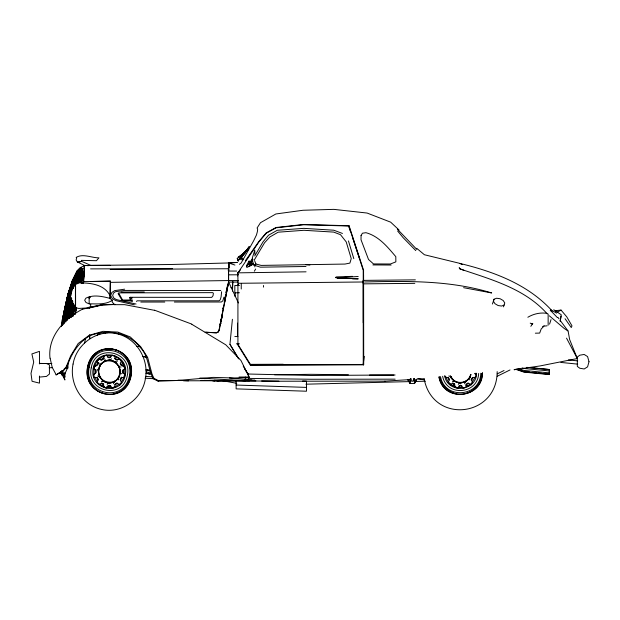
<?xml version="1.0" encoding="UTF-8"?>
<svg xmlns="http://www.w3.org/2000/svg" width="620" height="620" viewBox="0 0 620 620"><rect width="100%" height="100%" fill="white"/><g stroke="black" fill="none" stroke-linecap="round" stroke-linejoin="round"><path stroke-width="0.93" d="M75.562 295.655L75.562 306.954L75.562 306.404L75.09 309.225M75.562 304.8L75.562 284.347M89.187 298.685L89.156 297.104L90.381 297.205L89.156 297.522L89.156 303.482M89.691 338.528L89.691 334.661M99.618 334.661L99.618 332.723M237.506 344.402L250.441 365.304L363.607 364.831L363.568 270.266L349.06 225.75L303.591 224.471L275.985 227.509L266.12 232.957L258.827 241.537L245.381 260.726M363.638 364.8L363.568 275.001M39.556 363.94L39.455 351.362L31.884 353.935L33.712 362.103L31 373.411L32.062 381.285L39.463 383.129L39.463 376.038M232.5 291.113L232.709 281.604M118.42 334.428L118.436 332.576M250.441 365.304L250.457 364.358L283.231 364.25M110.081 298.414C102.385 296.383 93.302 294.314 85.885 298.173L84.669 300.258L85.994 302.49L90.83 304.606L90.218 307.807L101.92 305.071L114.328 304.513L112.112 301.87L112.538 300.336L110.081 298.414L110.344 281.418L83.452 281.589L82.964 283.456M110.058 298.817L110.36 280.852L90.691 281.526M49.988 358.182C47.562 336.358 64.534 318.417 82.677 309.078M93.411 376.208L93.45 374.666L95.906 372.791L96.255 371.558L95.906 370.326L93.45 368.776L93.411 367.234L94.178 365.924L96.705 365.389L97.913 363.188L98.285 363.46L96.984 360.825M93.969 374.573L93.93 376.061L94.674 377.332L97.077 377.541L97.999 378.401L98.247 379.68L96.984 382.618M125.263 374.666L122.69 372.791L122.342 371.558L122.737 370.326L124.744 368.869L124.783 367.381L124.039 366.11L121.489 365.591L120.598 364.707L120.311 363.46L121.729 360.825M232.655 286.277L232.794 281.558M99.184 375.418A11.788 11.788 0 0 1 98.58 372.543L98.58 370.574A11.788 11.788 0 0 1 99.184 367.707M120.962 367.102L119.048 366.784L119.443 366.591L118.11 365.079L119.412 367.691A11.788 11.788 0 0 1 120.017 370.59L120.017 372.543A11.788 11.788 0 0 1 119.412 375.418L118.467 378.301L118.11 378.037L119.048 376.332M228.532 270.39L228.61 268.762L228.664 282.061L219.255 330.088L218.341 331.878L216.419 332.839L205.979 332.304M349.06 225.75L348.99 227.292L350.54 231.772M228.47 262.926L228.47 282.069L219.023 330.111L218.178 331.816L216.481 332.824L205.088 332.134M553.761 309.76L561.232 314.735L560.186 321.261L561.092 316.185M249.356 377.565L233.577 377.983L213.102 377.386L177.746 380.463L158.185 381.215L158.232 380.533L153.954 378.324L152.071 374.325L147.63 357.36L140.647 346.673L130.231 336.939L117.87 332.103L103.013 331.336L89.21 335.281L78.174 343.526L70.649 355.919L66.231 366.784L64.077 369.776L61.736 371.69L55.994 374.868M108.128 385.625L108.089 386.097L110.507 386.097L109.298 385.253L108.12 385.663L106.547 388.422M110.236 382.811L108.322 383.261L108.361 382.827L110.236 382.811A10.362 10.362 0 0 0 113.848 381.796L115.467 380.812L114.026 382.207L113.848 381.796L113.545 383.796M105.051 359.313L104.749 361.321L104.571 360.91L103.129 362.305C115.025 353.106 127.581 374.433 114.754 381.432C102.184 389.275 91.287 367.079 104.741 361.297A10.362 10.362 0 0 1 108.361 360.305L110.275 359.848L110.236 360.305A10.362 10.362 0 0 1 113.894 361.321M108.128 357.492L108.089 357.019L110.507 357.019L109.298 357.864L108.128 357.492L106.547 355.02M464.675 383.796L464.977 381.796L465.163 382.207L466.604 380.812L464.977 381.796A10.362 10.362 0 0 1 461.365 382.811L459.451 383.261L459.49 382.827A10.362 10.362 0 0 1 455.878 381.796L454.011 381.184L454.259 380.812L455.878 381.796M110.507 357.019L110.468 357.492L112.158 355.02M221.627 291.718L221.084 296.957L220.17 299.925L219.007 300.793L137.144 300.832L136.416 301.428M83.452 281.589L84.305 265.647L87.846 265.453M94.031 368.404L94.031 374.782M475.687 374.782L475.835 373.186M476.594 373.263C476.416 391.608 447.539 393.971 444.641 375.743M478.648 373.48C477.888 394.359 446.485 396.971 442.634 376.27M480.787 373.271C480.329 396.924 444.726 400.086 440.533 376.603M481.786 373.356C481.353 382.951 474.068 391.77 464.62 393.762M482.213 373.372C481.725 398.699 443.602 402.078 439.107 376.937M482.523 372.504C482.887 398.575 443.633 402.946 438.914 377.014M497.178 371.597C497.178 417.314 433.07 424.537 424.196 379.146M238.816 358.895L229.942 344.294L232.407 319.277M413.571 379.773L416.439 379.773L414.486 383.54L409.975 383.54L410.456 378.448M119.97 384.997L117.009 383.121L115.824 383.416L115.002 384.392L114.7 387.136L113.491 387.919L112.065 387.872L110.468 385.625M234.926 296.368L235.352 292.547M410.393 378.425L409.921 382.54L407.828 379.773L410.696 379.773M82.956 283.371L84.033 276.195L84.297 265.662L80.546 267.499L76.795 271.335L72.478 280.232L67.751 294.771L62.271 319.974L61.504 326.515L62.388 319.974L67.89 294.779L72.664 280.287M62.039 325.578L62.783 319.974A164.998 164.998 0 0 1 77.144 271.8M62.419 325.578L63.194 319.974M63.899 321.842L64.123 319.974M65.115 321.842L70.804 294.779M64.069 323.71L64.542 319.974C70.091 303.025 68.06 281.449 82.158 268.437M64.271 322.772L73.206 281.643L77.624 273.219M65.185 321.842L65.425 319.974M63.178 324.64L63.891 319.974M64.441 322.772L64.821 319.974M413.889 378.649L413.587 380.874L411.99 381.362L411.293 380.82L411.099 378.588M364.273 356.361L363.243 363.971L363.607 364.831M65.914 321.842L71.006 297.577M99.983 365.909L100.13 364.816L100.487 365.079L99.549 366.784L100.13 364.816M118.467 378.301L118.614 377.208M469.596 378.301L470.185 376.332L469.596 378.301L469.751 377.208M103.594 358.724L103.866 357.081M98.975 358.732L101.564 359.957L102.773 359.693L103.617 358.763L103.834 355.787M71.362 314.379L71.672 312.511M71.982 310.643L72.292 308.776M72.602 306.908L72.912 305.048M70.982 317.176L73.307 303.18L70.982 317.285M71.068 317.285L73.416 303.226M457.684 388.422L459.25 385.663L460.428 385.253L461.606 385.663L463.287 388.422M72.424 315.417L72.749 313.542M73.082 311.666L74.067 306.048M72.339 316.355L74.315 305.11M65.123 372.356L64.457 376.154L64.348 373.256M72.68 301.312L69.626 318.106L70.742 312.542M62.651 371.721L62.736 371.248M72.943 315.898L74.85 305.412M219.255 330.445L219.596 328.561M220.96 321.036L221.301 319.161M223.169 308.806L223.51 306.931L223.146 308.83M220.72 321.191L221.069 319.277M223.014 308.83L223.371 306.923M224.246 302.173L225.665 294.562M226.013 292.663L226.897 287.913M220.852 321.191L221.201 319.285M224.378 302.173L225.788 294.57M226.145 292.663L227.556 285.06M71.091 310.659L71.447 308.783M122.992 373.031L123.644 369.574M68.859 318.169L72.292 300.297L68.634 318.052M74.702 305.141L72.556 316.27L74.757 305.156M220.263 324.361L221.766 316.789M222.138 314.898L222.51 312.999M224.572 302.591L224.952 300.7M225.324 298.809L227.385 288.401M227.765 286.51L228.509 282.72M81.669 282.263L82.049 280.372M68.626 318.106L72.269 300.382M69.246 318.083L72.726 301.18M67.061 319.974L71.61 298.514M67.146 319.974L71.695 298.514M65.557 319.974L70.944 294.779M66.363 319.974L70.936 298.514M66.255 319.974L71.091 297.577M67.193 319.974L71.618 299.445M63.806 319.974C69.145 302.94 68.254 281.805 81.553 268.344C73.741 274.838 71.943 285.51 69.262 294.779M65.023 319.044L67.247 308.776M67.65 306.908L68.456 303.18M70.719 294.779L73.571 282.038L77.934 273.831L81.755 269.212L77.934 273.831M73.625 285.673L74.415 282.038L76.159 278.752M73.121 288.409L74.501 282.038L78.864 273.831L82.212 270.08M81.321 283.131L81.933 280.317M62.302 319.974L67.805 294.779L72.587 280.287L76.989 271.374L80.77 267.569L76.818 271.335M63.108 319.974C68.704 302.831 67.936 281.232 81.646 267.894C73.454 273.931 71.835 285.533 68.789 294.779M64.542 318.106L65.387 314.379M65.805 312.511L66.65 308.776M119.397 384.284L120.652 383.579L121.326 382.269L120.311 379.657L120.598 378.401L121.52 377.541L124.535 377.518M463.202 387.872L464.62 387.919L465.829 387.136L466.132 384.392L466.953 383.416L468.139 383.121L470.526 384.284L471.781 383.579L472.456 382.269L471.44 379.657L471.758 378.425M83.336 278.016L83.77 276.132M84.444 343.24L85.576 338.536M71.168 293.841L72.765 287.269M73.222 285.394L74.136 281.643M75.121 314.34L76.547 308.706M73.052 316.231L75.415 306.892M81.344 283.526L82.32 276.311L81.948 272.606L79.693 275.807L76.989 283.882M73.23 288.563C74.764 282.069 77.206 274.296 82.034 270.196C76.989 275.017 74.912 281.961 73.315 288.563M74.943 285.905L75.865 282.348M74.919 314.278L76.624 307.737M63.666 375.201L62.736 375.201L61.225 371.574M95.449 372.829L95.449 370.287L95.906 370.326L94.566 369.349M492.427 304.025L494.055 299.22L496.604 298.236L500.1 298.739L503.207 300.529L504.773 302.955L503.479 306.861M94.248 367.637C95.441 362.312 99.51 357.577 104.796 356.035M223.952 297.205L222.805 300.909L221.356 302.002L174.367 302.033M75.469 284.844L79.391 274.435L82.251 270.514L79.306 274.435M75.555 284.844L77.237 279.419M76.772 283.937L80.321 274.435L82.15 272.242M252.162 258.439L254.843 250.007M549.56 324.128L551.017 319.602M67.751 294.733L72.478 280.232M77.469 283.363L81.956 272.73L79.856 276.877M81.088 282.092L81.669 280.31M81.174 282.092L82.049 279.426M70.61 289.346L73.602 280.287L76.74 273.8M78.477 283.363L82.135 274.792M80.143 282.092L82.406 276.202L82.382 277.946L80.414 282.092M78.616 281.178L82.065 272.746L81.437 272.684M448.113 382.618L449.415 379.657L449.136 378.401L448.206 377.541L445.307 377.518M103.834 387.655L103.617 384.353L102.773 383.416L101.587 383.121L98.975 384.71M119.737 358.732L117.009 359.995L115.824 359.693L114.979 358.763L114.878 355.787M454.964 387.655L454.747 384.353L453.91 383.416L452.716 383.121L450.104 384.71M493.373 301.018L494.055 299.22M470.603 374.41C468.86 383.478 455.406 385.477 451.344 377.076M470.944 374.503C468.867 384.563 454.468 385.609 450.283 376.526L450.678 376.332L451.616 378.037L450.492 375.883M78.686 282.379L82.251 274.521L78.771 282.379M79.701 282.379L82.925 275.637M75.779 282.348L79.453 274.265L82.39 270.793M115.839 359.662L115.173 358.329L117.273 359.6M103.617 384.353L103.424 384.78L101.324 383.509L101.587 383.121M114.979 358.763L115.173 358.329M413.137 380.517L413.555 379.587M363.243 322.849L363.227 283.859L362.468 281.992L363.227 280.38M76.291 276.76L77.911 273.591M474.804 377.844L471.913 382.532M97.386 361.181L98.061 359.863L99.316 359.158M74.051 281.643L75.462 279.116M76.345 277.427L78.554 273.219L82.445 269.119M79.693 275.807L82.003 271.963L81.515 268.793L80.709 267.553L76.903 271.374M253.037 259.656L249.868 265.492L246.884 267.522M246.404 265.848L249.054 261.067L253.456 264.074L248.651 266.786M416.485 379.773L414.486 383.54L414.222 378.456L414.486 383.54M124.039 377.332L124.783 376.061L124.744 374.573M471.727 378.401L472.618 377.526L475.168 377.332L475.912 376.061L475.873 374.573L474.509 373.38M254.696 255.936L263.035 241.854L268.452 235.259L277.256 230.284L303.846 228.354L333.793 230.214L342.457 233.461M254.293 259.989L264.523 242.815L269.832 236.995L278.163 232.19L303.986 230.291L333.723 232.105L340.488 234.685L346.2 241.885L351.238 258.625L349.889 263.097L344.937 264.066L261.105 265.406L255.952 264.019L253.913 265.135L252.247 260.075M97.247 335.366L98.743 332.909M254.324 271.219L255.688 268.995M237.917 284.89L238.917 283.286L362.468 281.992M219.139 330.034L218.341 331.878M97.069 364.568L98.417 362.46M120.636 378.556L121.567 377.092M237.917 272.846L259.106 241.645L266.383 233.12L276.148 227.804L303.645 224.766L348.866 226.013L363.227 270.281L363.243 364.459L250.689 364.8L237.917 344.348L237.917 272.846L306.063 271.824M452.716 383.121L452.453 383.509L454.553 384.78L453.887 383.454M104.749 381.796L102.881 381.184L103.129 380.812L104.749 381.796A10.362 10.362 0 0 0 108.314 382.811M115.467 362.305L115.715 361.933L113.848 361.321L115.467 362.305L117.273 361.576M251.069 261.245L252.518 259.083M530.821 326.322L532.82 323.446L531.658 323.446M64.278 373.124L65.201 377.038L62.581 375.627L62.984 375.069M118.071 293.578L122.202 300.568L122.59 300.034L130.401 300.003L132.292 301.142L131.564 298.46L129.72 297.654L130.184 297.298L211.715 297.383L213.024 295.724L213.373 293.353L212.815 292.64L118.575 292.88L122.59 300.034M239.436 259.803L246.218 250.573L239.181 257.083M103.92 361.77L104.571 360.91M114.026 382.207L114.677 381.339M465.163 382.207L465.806 381.339M246.373 266.833L252.487 258.881M111.453 358.724L110.236 360.305L108.361 360.305M107.144 384.385L108.361 382.811M458.273 384.385L459.49 382.811L461.365 382.811M121.264 381.912C126.186 375.922 125.945 366.428 120.784 360.662M237.917 273.033L240.312 270.018M243.172 254.696L242.335 255.735L248.24 249.457L247.403 250.48M101.052 364.297L102.385 362.901M78.314 272.792L81.367 269.421M239.064 259.106L245.567 252.224L238.227 257.029M80.925 267.887L77.058 271.8A164.998 164.998 0 0 0 62.698 319.974M80.073 269.731L81.414 268.344M543.461 326.694L541.19 328.98L539.663 333.103L535.355 333.18M77.919 271.374L80.98 268.328M116.219 380.215L118.11 378.037L118.808 379.928M467.348 380.215L469.247 378.037L469.937 379.928M240.901 255.812L245.714 251.232M94.566 373.984L95.86 372.791M119.117 384.168L115.25 386.686L113.057 387.384M470.247 384.168L466.38 386.686M64.147 368.97L65.472 367.862L67.239 368.59C65.867 372.171 62.837 375.953 64.922 379.983L63.201 376.65L62.76 370.783M248.101 264.616L249.62 263.407L249.054 261.067M352.586 276.349L336.242 276.931L335.459 277.636L358.205 278.806M240.653 259.098L242.296 257.827L243.04 259.842M393.808 375.123L369.52 375.053M98.285 379.657L97.913 379.928L96.705 377.727L97.115 377.526L94.178 377.518M120.311 363.46L120.683 363.188L121.9 365.389L121.489 365.591L124.085 366.094M449.415 379.657L449.043 379.928L447.834 377.727L448.206 377.541M239.405 264.314L241.133 263.074L253.634 240.808L256.478 234.941L257.409 231.508L257.649 228.974L257.06 228.036L260.485 222.704L275.853 213.978L302.978 210.265L333.839 209.366L367.102 213.047L390.67 222.162L399.009 229.974M124.108 369.349L122.737 370.326L123.148 370.287L123.148 372.829L122.69 372.791M100.649 360.112L102.657 358.701L104.237 358.376M60.179 372.295L56.234 374.906L52.212 367.397L50.15 358.228M67.076 368.358L67.076 365.32M104.013 356.306L105.222 355.524L106.64 355.57M219.681 324.167L221.309 323.144M112.22 300.382C105.865 304.591 97.681 303.932 90.381 303.823M542.562 326.694L544.135 325.771M561.046 310.085L557.349 312.162L555.241 310.69L561.046 310.085L566.788 316.89L571.989 325.856L571.276 327.554L565.068 318.742M229.942 344.294L238.119 358.089M58.869 373.341C63.108 371.721 66.193 368.094 68.014 364.025C72.013 352.61 79.027 342.224 89.505 335.862C106.772 328.894 128.077 331.964 139.973 347.177C148.94 355.795 147.638 368.76 153.434 378.859L158.185 381.215M527.845 317.254C533.595 313.844 540.439 312.263 547.08 313.394M497.209 373.891L504.045 370.52M497.209 376.27L510.028 369.946M99.153 376.526L99.549 376.332L100.487 378.037L99.153 376.526L99.983 377.208M109.298 360.259L110.275 359.848M108.322 383.261L109.298 382.858M459.451 383.261L460.428 382.858M101.324 381.54L103.129 380.812M452.453 381.54L454.259 380.812M504.168 305.063L501.627 306.048L498.131 305.544L495.016 303.746L493.458 301.328M124.039 366.11L124.535 365.924M248.535 377.565L246.427 377.882M117.033 359.957L118.629 359.399M95.286 366.203L97.999 364.707L97.913 363.188M113.491 393.762C138.407 388.903 134.951 348.82 109.291 348.99C83.63 348.82 80.174 388.903 105.09 393.762M460.428 385.291L459.219 386.097L461.637 386.097L461.598 385.625M566.533 338.14L577.313 358.538L539.896 365.971L514.065 369.729L519.692 368.536M82.716 309.171L102.447 304.707M74.377 280.581L75.276 280.38M94.627 366.094L96.255 365.746M106.609 386.772L110.368 385.989M124.744 368.869L125.263 368.776M87.707 265.748L90.505 265.259L81.53 261.315L77.322 261.919L84.994 265.662M88.575 307.396L101.85 304.831L115.033 304.304M230.896 287.703L232.647 287.417M62.558 318.572L62.845 319.315L62.558 318.572L66.193 318.153M62.566 319.323L63.821 319.122M358.205 276.466L340.853 277.636M124.651 289.176L114.646 290.625L111.871 292.469L110.624 295.57L112.398 298.693L115.994 300.677L134.339 304.823M77.066 279.372L78.91 279.155M88.846 307.349L89.644 307.249M106.252 355.57L112.329 355.57M544.081 326.12L547.08 325.81M111.569 387.702L106.252 387.616M463.458 387.616L458.141 387.702M70.385 297.383L67.224 297.794L67.231 298.6L70.106 298.189M68.998 298.329L70.385 298.189M65.914 318.161L69.169 317.944M65.922 318.905L68.146 318.75M88.846 308.473L89.644 308.419M384.912 381.145L408.022 379.719M416.625 379.184L424.359 378.712M237.204 262.415L228.61 262.926L228.377 271.041L228.61 262.95L234.926 265.058M88.009 307.9L78.794 308.435L75.857 307.791M237.165 262.477L228.61 262.926L228.617 270.382M78.632 279.155L83.057 278.938M78.632 279.961L80.29 279.876M112.065 355.57L113.491 355.524L114.7 356.306M214.504 380.92L210.722 380.393L214.504 380.92L232.399 380.362M218.395 380.905L214.574 380.308L218.395 380.905L236.383 380.378M106.64 387.872L105.222 387.919L104.013 387.136M457.769 387.872L456.351 387.919L455.142 387.136M251.852 380.145L248.946 380.231L254.75 380.076M228.563 262.965L170.329 264.507L84.297 265.546M305.916 384.191L409.084 381.618M414.873 381.471L425.475 381.207M228.54 280.55L110.344 282.356M306.009 266.499L260.4 267.181L253.913 265.135M274.567 374.79L311 374.317L348.417 374.79M136.547 346.417L139.423 346.386M363.537 280.38L415.361 279.853M363.653 283.851L414.796 283.348M228.431 268.739L110.236 269.452M364.676 281.968C407.2 280.953 450.546 280.248 491.66 292.95L463.582 287.68M395.095 374.992L311.015 375.472L248.372 374.023L248.512 379.719L229.361 377.983M172.585 268.692L90.567 268.886M228.617 274.831L238.537 274.784M158.232 380.533L177.746 380.463M121.032 292.012L144.282 291.966M114.049 304.683L124.682 304.66L154.519 310.326M395.165 379.169L311.132 379.262L248.465 378.401M82.073 268.437L83.088 268.437M352.586 278.923L358.004 278.923M238.344 282.061L228.664 282.061L238.406 302.947M239.467 285.502L234.825 285.502L234.825 292.764L239.467 292.764M140.802 302.048L164.781 302.033M103.501 332.684L107.585 332.684M234.825 336.551L237.917 336.551M236.375 343.813L239.467 343.813M39.486 363.537L51.863 363.537M49.181 367.722L52.026 367.722M66.348 367.722L67.968 367.722L67.968 363.537M66.541 367.978L67.781 367.978M66.541 368.59L67.781 368.59M62.814 374.899L63.752 374.899M239.064 377.03L249.62 377.03M244.877 377.565L248.667 377.557M183.411 380.773L249.62 380.773M384.958 381.145L278.706 381.23L200.996 380.417M90.505 265.306L110.12 265.321M228.617 271.048L236.731 271.056M220.743 290.501L124.62 290.431L115.413 291.695L113.413 293.167L112.662 295.655L113.824 298.026L116.25 299.561L136.059 304.048M228.664 280.542L238.344 280.565M352.168 278.582L337.11 278.372M372.884 264.926L391.135 265.027M557.411 317.611L550.289 310.233L551.567 310.24L556.582 313.123M204.073 380.37L255.882 380.928M261.64 380.99L278.915 381.176M450.763 385.206L454.592 385.315M459.374 385.454L461.288 385.508M466.07 385.64L468.945 385.725M302.614 381.006L306.474 381.137L306.474 391.22L236.127 388.872L236.127 380.572M236.127 385.043L306.474 387.399M39.285 363.39L46.461 363.537L49.414 364.862L49.414 374.038L46.461 376.433L39.285 377.099M122.202 300.568L132.292 301.142M78.794 282.875C90.156 282.813 104.4 284.216 110.073 295.755M199.842 378.022L245.28 380.773L245.28 377.03M145.049 378.192L153.752 378.719M177.917 380.2L188.558 380.851M145.669 376.418L152.411 376.851M146.08 373.287L151.73 374.286M146.064 370.435L149.9 370.783M98.58 372.543L98.146 370.535L98.58 370.574L97.077 369.295M120.017 370.574L120.45 372.581L120.017 372.543L121.52 373.821M530.449 367.652L549.281 369.505L549.235 374.558L523.877 372.101L515.708 369.303M526.736 367.35L549.281 369.528M549.281 370.93L523.923 368.474L522.102 367.854M549.281 372.884L523.923 370.435L518.475 368.567M525.752 371.721L529.511 372.078M532.332 372.356L536.083 372.721M537.966 372.899L541.725 373.263M544.538 373.535L549.235 373.992M549.281 374.248L523.923 371.775L516.662 369.288M306.071 264.678L309.884 265.05M568.339 359.933L577.716 360.879M560.844 362.429L577.716 364.126M247.62 379.882L252.348 380.362M63.752 375.673L62.666 375.534L60.458 371.775M454.011 381.184L455.049 381.339M114.677 361.77L115.715 361.933M102.881 381.184L103.92 381.339M448.771 376.014L450.678 376.332M97.635 376.014L99.549 376.332M250.387 263.539L253.456 264.074L249.868 265.492L249.705 264.097M475.873 374.573L476.393 374.666M220.736 380.347L236.77 383.331M146.824 369.853L150.575 370.574M145.901 369.69L150.644 370.621M100.967 385.594L103.788 386.183M146.173 373.302L149.846 374.116M143.018 356.43L146.746 357.283M143.088 356.446L146.855 357.314M459.35 263.252L424.398 254.743L416.718 248.294M146.188 371.923L149.846 372.775M417.911 378.502L424.46 380.037M148.033 370.396L149.846 370.822M456.653 387.384L451.779 385.183L450.004 383.656M456.219 393.762C447.973 391.987 441.277 385.074 439.549 376.851M113.785 356.035L117.94 358.004L120.296 360.042M104.796 387.151L99.464 384.168M517.522 369.365L523.877 371.535M244.489 368.575L248.674 375.123L243.257 366.195M460.582 269.088L463.915 270.304M130.184 297.298L132.138 298.019M154.519 310.186L191.789 324.105M475.168 377.332L475.664 377.518M462.257 264.562L459.653 263.368C493.45 271.537 527.636 284.169 551.684 310.426M472.618 377.526L473.029 377.727L471.812 379.928L471.44 379.657M121.489 377.526L121.9 377.727L120.683 379.928L120.311 379.657M530.216 323.121L532.596 324.291M450.446 384.284L449.19 383.579L448.516 382.269M119.397 359.158L120.652 359.863L121.326 361.181M99.316 384.284L98.061 383.579L97.386 382.269M191.789 324.291L225.788 344.821L240.978 360.514L248.938 376.712M550.289 310.233L551.784 311.418M415.788 250.596L403.015 237.545L397.614 230.989M450.283 376.526L451.112 377.208M118.614 365.909L119.443 366.591M397.374 229.152L416.772 249.372M547.259 313.89C524.644 288.432 491.257 279.574 460.304 269.01L459.172 267.701L460.009 269.088M549.336 315.805L564.208 328.453L568.098 331.049L569.64 339.535L577.313 358.538M453.514 380.215L452.189 378.82M116.219 362.901L117.544 364.297M102.385 380.215L101.052 378.82M61.884 374.79L60.682 372.55L62.62 375.581L60.799 372.566M102.757 383.454L103.594 384.392M470.526 384.284L471.099 384.997M449.415 383.144L447.485 380.672L445.602 376.317M97.805 382.532L94.914 377.844M61.341 372.349L62.341 373.674M557.969 317.409L559.077 318.905M560.186 320.401L567.951 330.847M468.139 383.121L468.402 383.509L466.302 384.78L466.108 384.353M101.587 359.995L101.324 359.6L103.424 358.329L103.617 358.763M117.009 383.121L117.273 383.509L115.173 384.78L114.979 384.353M60.783 372.581L62.581 375.627M445.059 376.061L445.803 377.332M407.882 379.773L409.975 383.54M61.775 371.605L63 374.116M61.69 371.814L62.915 374.41M61.14 371.767L62.736 375.201M61.736 370.737L62.775 373.542L62.031 371.814M254.626 260.795L255.952 264.019M62.124 370.745L62.728 372.744L62.039 370.993M120.055 371.558L120.45 372.581M98.146 370.535L98.541 371.558M237.46 259.083L238.297 261.361M99.789 363.18L100.487 365.079M352.408 237.142L353.338 239.831M353.648 240.723L359.654 258.897M348.456 240.932L353.811 258.672M129.72 297.654L130.401 300.003M122.659 362.669L123.318 366.126M551.567 310.24L551.808 311.573M112.065 387.872L112.158 388.422M414.276 378.417L414.78 382.494M62.69 372.132L62.907 374.333M82.003 271.963L82.065 272.653M248.372 374.023L248.411 375.022M93.93 367.381L93.969 368.869M75.562 288.99L75.562 286.51M228.834 267.708L228.733 262.926L228.749 270.382M228.71 267.879L228.61 262.926L228.61 268.197M105.361 331.7L105.392 333.576M82.778 278.946L82.785 279.752M548.142 314.014L548.142 325.19M263.531 285.487L263.531 287.13M254.843 251.115L254.843 254.27M254.843 265.724L254.843 266.902M241.242 257.974L241.242 259.819M241.242 283.882L241.242 289.005M237.506 272.808L237.506 275.939M237.506 323.121L237.506 336.66M222.162 316.347L222.162 318.192M99.642 332.684L99.642 334.614M89.706 335.583L89.706 338.489M83.77 271.885L83.77 281.906M75.562 306.404L75.562 306.954M75.431 284.115L75.431 307.187M470.82 374.48A11.788 11.788 0 0 1 470.541 375.418M67.41 301.219A164.998 164.998 0 0 1 68.409 297.522M361.065 235.476L361.018 239.738L368.512 259.462L373.496 263.926L390.422 263.996L395.854 261.849L395.808 256.665C387.531 246.938 378.804 236.135 365.947 232.694L362.452 233.205L361.065 235.476M81.522 260.369L81.445 261.408L78.864 262.376L77.368 262.028L76.144 259.92L76.694 257.796L76.152 257.424C82.84 253.254 91.574 257.912 98.944 257.85L96.449 260.702L81.522 260.369M73.067 364.056C69.029 383.741 81.956 405.488 102.013 409.541C121.838 413.959 142.065 398.792 145.336 379.146C149.381 359.461 136.447 337.714 116.39 333.661C96.565 329.243 76.338 344.41 73.067 364.056M87.528 367.048C81.716 396.49 125.209 406.271 131.053 376.138C136.865 346.696 93.372 336.916 87.528 367.048M87.722 367.071C81.964 396.226 125.039 405.914 130.828 376.069C136.586 346.913 93.511 337.226 87.722 367.071M89.164 367.389C83.785 394.622 124.016 403.667 129.417 375.798C134.796 348.564 94.573 339.52 89.164 367.389M91.241 367.823C85.823 391.964 123.148 400.288 127.34 375.363C132.758 351.222 95.434 342.899 91.241 367.823M93.279 368.249C88.474 389.67 121.59 397.056 125.31 374.937C130.115 353.516 96.999 346.131 93.279 368.249M99.161 368.699C94.868 381.951 116.568 388.345 119.474 374.41C123.767 361.158 102.06 354.764 99.161 368.699M589 361.716L587.589 366.846L584.179 368.978L579.808 368.249L577.321 366.42L577.321 357.019L579.808 355.19L584.179 354.462L587.589 356.585L589 361.716M249.162 246.667L242.699 255.378L249.162 246.667M245.032 252.883L237.956 260.454L237.135 258.37L245.032 252.883M228.625 267.762L228.61 262.934L228.61 267.778"/></g></svg>
